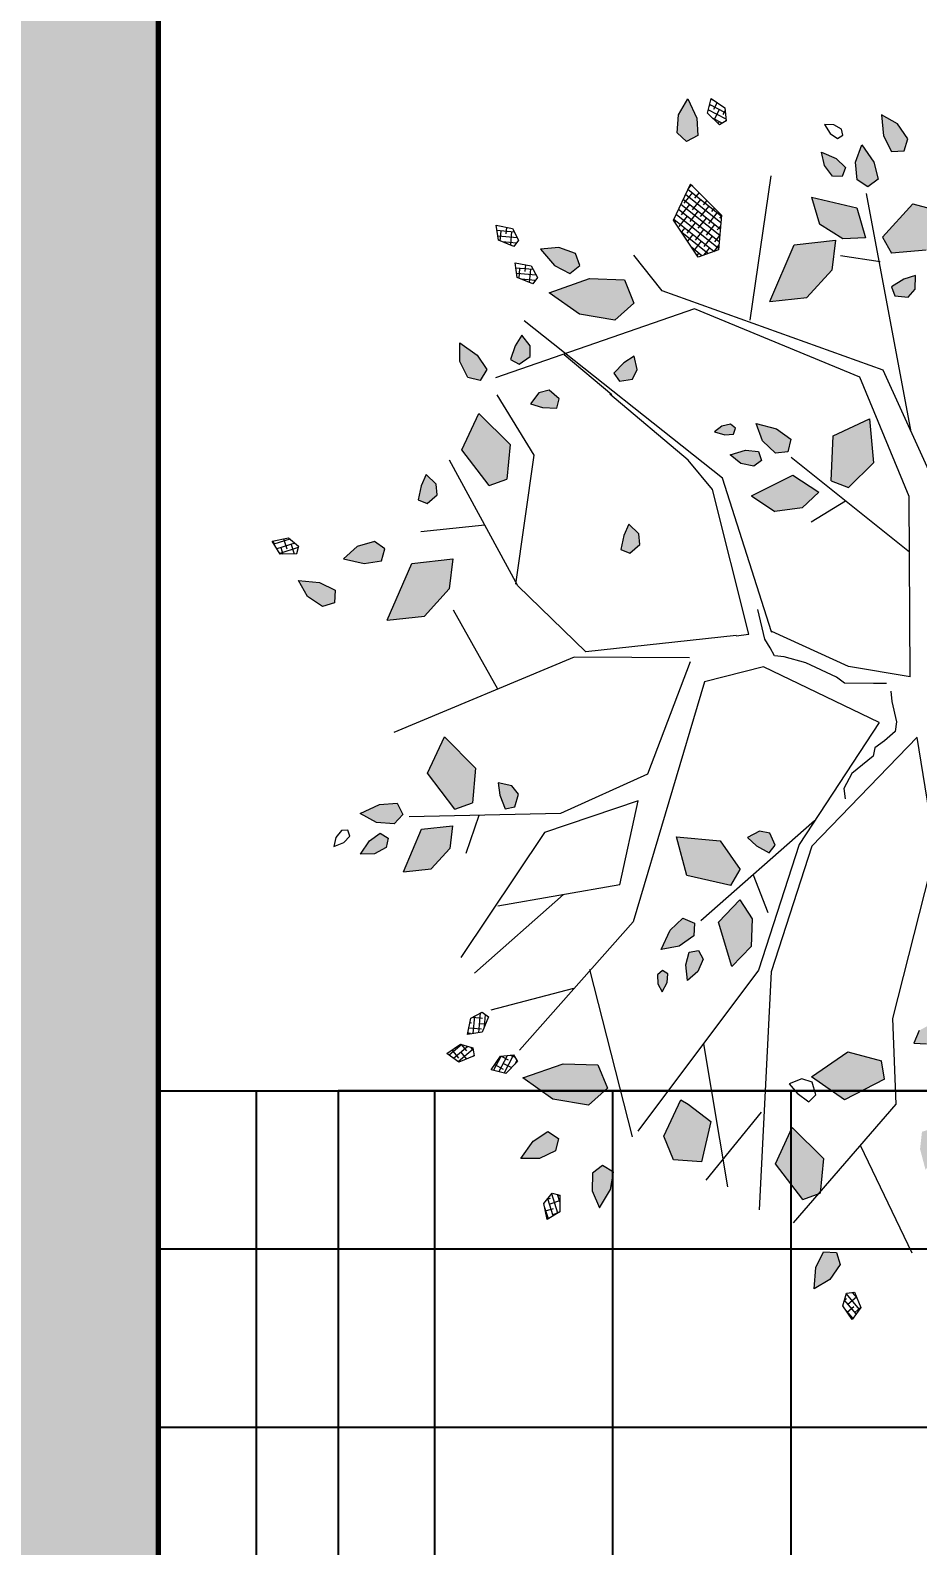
# Model space of a CAD drawing. Header units: millimetres. Extents: x 971.3 to 1010.6, y 593 to 619.8.
# Drawn here: x 972.229 to 972.537, y 618.008 to 618.536 of the extents above; entities that cross this region are included whole.
import ezdxf

# ---------------------------------------------------------------- set-up
doc = ezdxf.new("R2010")
doc.units = ezdxf.units.MM
doc.linetypes.add('ACAD_ISO10W100', pattern=[18.5, 12, -3, 0.5, -3])
doc.layers.add('2', color=42, linetype='Continuous')
doc.layers.add('3', color=135, linetype='Continuous')
for name, color, linetype, lineweight in [('csco', 7, 'Continuous', 70), ('JARDINERIA', 76, 'Continuous', 13), ('www.dwgfree.com', 7, 'Continuous', 70)]:
    doc.layers.add(name, color=color, linetype=linetype, lineweight=lineweight)
doc.styles.get("Standard").update_dxf_attribs({"font": 'stylu.ttf'})
doc.dimstyles.new('1-75', dxfattribs={"dimtxt": 0.09, "dimasz": 0.05, "dimexe": 0.1, "dimexo": 0.1, "dimgap": 0.05, "dimtad": 1, "dimzin": 4, "dimdsep": 46, "dimtxsty": 'Standard', "dimblk": 'DOT', "dimcen": 0.09, "dimclrd": 250, "dimclre": 250, "dimclrt": 7, "dimaunit": 1, "dimazin": 0, "dimtfac": 1, "dimtix": 1, "dimtmove": 1, "dimatfit": 3, "dimfxl": 0.5, "dimtolj": 1, "dimtzin": 0, "dimarcsym": 0})
pattern_1 = [(45, (-170.075399, -126.814874), (-0.0088388348, 0.0088388348), []), (135, (-170.075399, -126.814874), (-0.0265165043, 0.0088388348), [0.03125, -0.01875])]

# ---------------------------------------------------------------- blocks, each defined once
blk = doc.blocks.new('ALISOpl')
h = blk.add_hatch()
h.set_pattern_fill('ANSI38', color=256, scale=0.1, style=0)
h.set_pattern_definition(pattern_1)
h.paths.add_polyline_path([(-0.3263, 1.2736), (-0.3533, 1.3055), (-0.3927, 1.323), (-0.383, 1.2743), (-0.3611, 1.2399), (-0.3318, 1.2445)])
h.paths.add_polyline_path([(-0.3381, 1.0234), (-0.3532, 1.0979), (-0.3602, 1.1045), (-0.3966, 1.1132), (-0.4509, 1.0234), (-0.4026, 0.9435)])
h.paths.add_polyline_path([(0.1409, 0.952), (0.1295, 1.0163), (0.0459, 0.9476), (0.0585, 0.8762), (0.107, 0.897)])
h.paths.add_polyline_path([(0.5807, 1.0462), (0.5323, 1.0803), (0.4517, 1.0575), (0.3872, 1.0004), (0.484, 0.9776), (0.5644, 0.989)])
h.paths.add_polyline_path([(0.8225, 0.9776), (0.7801, 0.9877), (0.7258, 0.8977), (0.7741, 0.818), (0.8385, 0.8977)])
h.paths.add_polyline_path([(0.3766, 0.4929), (0.2832, 0.491), (0.3202, 0.3952), (0.3975, 0.3692), (0.4272, 0.4009)])
h.paths.add_polyline_path([(0.6097, 0.4514), (0.5015, 0.4525), (0.4653, 0.3897), (0.5158, 0.3744), (0.5771, 0.3948)])
h.paths.add_polyline_path([(0.5299, 0.5555), (0.5254, 0.5984), (0.488, 0.5657), (0.4692, 0.5295), (0.4878, 0.5064), (0.5158, 0.5162)])
h.paths.add_polyline_path([(1.1731, 0.3775), (1.0908, 0.3921), (1.0461, 0.3533), (1.0678, 0.2981), (1.1492, 0.2948), (1.2431, 0.3271)])
h.paths.add_polyline_path([(1.2415, 0.1219), (1.177, 0.1105), (1.1608, 0.0534), (1.2092, -0.0265), (1.2254, -0.0151), (1.2738, 0.0306)])
h.paths.add_polyline_path([(0.9029, -0.2319), (0.8546, -0.1975), (0.7741, -0.2205), (0.7095, -0.2775), (0.8062, -0.3002), (0.8869, -0.2888)])
h.paths.add_polyline_path([(1.1349, -0.3126), (1.0471, -0.3657), (1.0348, -0.4463), (1.0713, -0.4701), (1.153, -0.4043)])
h.paths.add_polyline_path([(1.4509, -0.2319), (1.4026, -0.1975), (1.3219, -0.2205), (1.2575, -0.2775), (1.3542, -0.3002), (1.4349, -0.2888)])
h.paths.add_polyline_path([(1.4041, 0.1074), (1.3629, 0.1147), (1.3405, 0.0953), (1.3514, 0.0677), (1.3921, 0.0661), (1.4391, 0.0822)])
h.paths.add_polyline_path([(1.4367, 0.3998), (1.364, 0.4583), (1.3308, 0.3612), (1.3732, 0.2916), (1.4164, 0.2968)])
h.paths.add_polyline_path([(1.3141, 0.3069), (1.2898, 0.3425), (1.2725, 0.2959), (1.2731, 0.2552), (1.3005, 0.2437), (1.3204, 0.2656)])
h.paths.add_polyline_path([(1.5065, 0.2885), (1.4383, 0.2637), (1.4672, 0.2196), (1.5273, 0.1958), (1.5886, 0.2181)])
h.paths.add_polyline_path([(1.6185, 0.385), (1.5689, 0.3839), (1.5312, 0.3683), (1.5306, 0.3386), (1.5583, 0.3281), (1.5944, 0.3492)])
h.paths.add_polyline_path([(1.6279, 0.3181), (1.5977, 0.3228), (1.5857, 0.3041), (1.5993, 0.2865), (1.6306, 0.2859), (1.6601, 0.2993)])
h.paths.add_polyline_path([(1.6946, 0.3595), (1.6758, 0.3687), (1.6624, 0.3624), (1.6638, 0.3476), (1.6831, 0.3413), (1.7079, 0.3425)])
h.paths.add_polyline_path([(1.2904, 0.4879), (1.2554, 0.5131), (1.2142, 0.5204), (1.1919, 0.501), (1.2027, 0.4734), (1.2434, 0.4717)])
h.paths.add_polyline_path([(0.8205, 0.6514), (0.7991, 0.671), (0.7868, 0.6414), (0.7938, 0.6176), (0.8229, 0.6076), (0.8392, 0.6234)])
h.paths.add_polyline_path([(0.6211, 0.6234), (0.6, 0.6277), (0.5797, 0.6227), (0.5735, 0.6093), (0.584, 0.5989), (0.603, 0.6064)])
h.paths.add_polyline_path([(0.5984, 0.5303), (0.6123, 0.5595), (0.5756, 0.5532), (0.5494, 0.5374), (0.5522, 0.5153), (0.5739, 0.5106)])
h.paths.add_polyline_path([(0.944, -0.453), (0.8796, -0.4644), (0.8636, -0.5213), (0.9119, -0.6012), (0.928, -0.5898), (0.9763, -0.5443)])
h.paths.add_polyline_path([(0.9765, -0.4137), (0.9871, -0.3867), (0.9552, -0.3857), (0.9354, -0.4008), (0.9365, -0.4316), (0.9571, -0.4411)])
h.paths.add_polyline_path([(1.0558, -0.1627), (1.0483, -0.1346), (1.022, -0.1528), (1.015, -0.1767), (1.0341, -0.2008), (1.0563, -0.1963)])
h.paths.add_polyline_path([(1.135, -0.5343), (1.0668, -0.5095), (1.0605, -0.5619), (1.0913, -0.6187), (1.1526, -0.641)])
h.paths.add_polyline_path([(1.244, -0.5014), (1.2052, -0.4891), (1.1856, -0.5114), (1.2001, -0.5373), (1.2413, -0.5443), (1.2828, -0.5325)])
h.paths.add_polyline_path([(1.3805, -0.4434), (1.3334, -0.4274), (1.2927, -0.4292), (1.282, -0.4569), (1.3044, -0.4762), (1.3456, -0.4687)])
h.paths.add_polyline_path([(1.2872, -0.2959), (1.2577, -0.2984), (1.2502, -0.3271), (1.2822, -0.3524), (1.3297, -0.3669), (1.3162, -0.326)])
h.paths.add_polyline_path([(1.2917, -0.7229), (1.2642, -0.7066), (1.2396, -0.7101), (1.2256, -0.7376), (1.2389, -0.7559), (1.2692, -0.7414)])
h.paths.add_polyline_path([(1.2469, -0.5897), (1.2269, -0.5667), (1.2056, -0.5733), (1.2048, -0.5955), (1.2284, -0.6161), (1.2595, -0.6248)])
h.paths.add_polyline_path([(1.0771, -0.8135), (1.086, -0.7858), (1.0541, -0.7869), (1.0353, -0.8032), (1.0383, -0.8339), (1.0594, -0.8421)])
h.paths.add_polyline_path([(0.7418, -0.8481), (0.6548, -0.8481), (0.7258, -0.9735), (0.8225, -0.9735), (0.8062, -0.905)])
h.paths.add_polyline_path([(0.9299, -1.0839), (0.9254, -1.0823), (0.9215, -1.071), (0.8652, -1.0622), (0.859, -1.0816), (0.8416, -1.0585), (0.8344, -1.0574), (0.7732, -1.1112), (0.7859, -1.1529), (0.8908, -1.155)])
h.paths.add_polyline_path([(0.8664, -0.9991), (0.841, -0.9839), (0.8181, -1.0027), (0.8291, -1.0419), (0.8416, -1.0585), (0.8652, -1.0622), (0.8722, -1.0405)])
h.paths.add_polyline_path([(0.7511, -1.0137), (0.7263, -1.0125), (0.7074, -1.0368), (0.717, -1.0573), (0.7495, -1.0488), (0.775, -1.0349)])
h.paths.add_polyline_path([(0.9749, -1.0545), (0.9388, -1.0358), (0.9157, -1.0543), (0.9215, -1.071), (0.9358, -1.0732), (0.9299, -1.0839), (0.9648, -1.0964), (1.0077, -1.0919)])
h.paths.add_polyline_path([(0.7934, -1.243), (0.7571, -1.1802), (0.7186, -1.2163), (0.7057, -1.2796), (0.7383, -1.3361)])
h.paths.add_polyline_path([(0.8981, -1.2879), (0.8762, -1.2536), (0.8469, -1.2581), (0.8414, -1.2872), (0.8684, -1.3191), (0.9078, -1.3366)])
h.paths.add_polyline_path([(0.843, -1.3269), (0.8224, -1.3183), (0.8075, -1.3348), (0.8123, -1.3658), (0.8306, -1.3924), (0.8435, -1.3575)])
h.paths.add_polyline_path([(0.4033, -1.1561), (0.3611, -1.146), (0.3066, -1.236), (0.3549, -1.3158), (0.4194, -1.236)])
h.paths.add_polyline_path([(0.2963, -1.1735), (0.2737, -1.1632), (0.2471, -1.1787), (0.2484, -1.2013), (0.2817, -1.2055), (0.3057, -1.2027), (0.3078, -1.1965)])
h.paths.add_polyline_path([(0.1278, -1.0574), (0.0463, -1.0593), (0.0292, -1.0993), (0.1082, -1.1684), (0.1953, -1.1347)])
h.paths.add_polyline_path([(0.0921, -0.9704), (0.0738, -0.9535), (0.0437, -0.9599), (0.0379, -0.9818), (0.0682, -0.9962), (0.0967, -1.002)])
h.paths.add_polyline_path([(-0.0104, -1.1018), (-0.0631, -1.1047), (-0.1137, -1.1449), (-0.125, -1.2091), (-0.023, -1.1732)])
h.paths.add_polyline_path([(-0.0966, -1.035), (-0.161, -0.9781), (-0.2482, -0.9781), (-0.1773, -1.1036), (-0.0806, -1.1036)])
h.paths.add_polyline_path([(0.0337, -1.2345), (0.0083, -1.2192), (-0.0146, -1.2379), (-0.0144, -1.2797), (0.0045, -1.3185), (0.0284, -1.2749)])
h.paths.add_polyline_path([(0.1011, -1.2935), (0.0715, -1.2953), (0.0573, -1.3335), (0.0582, -1.3831), (0.093, -1.3576), (0.1126, -1.3207)])
h.paths.add_polyline_path([(-0.0389, -1.2694), (-0.0491, -1.2496), (-0.0711, -1.2526), (-0.0874, -1.2794), (-0.0905, -1.3116), (-0.0581, -1.2931)])
h.paths.add_polyline_path([(0.329, -1.3841), (0.2997, -1.3886), (0.2942, -1.4177), (0.3212, -1.4496), (0.3606, -1.4671), (0.3509, -1.4184)])
h.paths.add_polyline_path([(0.9017, -1.3958), (0.8932, -1.3837), (0.8789, -1.3877), (0.8759, -1.4078), (0.8815, -1.432), (0.8959, -1.4159)])
h.paths.add_polyline_path([(-0.3732, -1.3808), (-0.4009, -1.3701), (-0.4202, -1.3925), (-0.4127, -1.4337), (-0.3874, -1.4686), (-0.3714, -1.4215)])
h.paths.add_polyline_path([(-0.5637, -1.0077), (-0.612, -0.9735), (-0.6927, -0.9963), (-0.7571, -1.0534), (-0.6604, -1.0762), (-0.5797, -1.0648)])
h.paths.add_polyline_path([(-0.6796, -1.109), (-0.7046, -1.0931), (-0.7384, -1.1157), (-0.767, -1.1564), (-0.7238, -1.1562), (-0.6862, -1.1379)])
h.paths.add_polyline_path([(-0.5725, -0.8531), (-0.586, -0.8322), (-0.6168, -0.8308), (-0.6279, -0.8506), (-0.6021, -0.8721), (-0.576, -0.8849)])
h.paths.add_polyline_path([(-0.7606, -0.8048), (-0.7683, -0.7835), (-0.8014, -0.7889), (-0.8282, -0.8003), (-0.8064, -0.8237), (-0.7818, -0.8272)])
h.paths.add_polyline_path([(-0.9022, -0.6313), (-0.9446, -0.6212), (-0.9989, -0.7112), (-0.9506, -0.7909), (-0.8861, -0.7112)])
h.paths.add_polyline_path([(-1.1277, -0.3346), (-1.2149, -0.3346), (-1.144, -0.4601), (-1.0473, -0.4601), (-1.0633, -0.3915)])
h.paths.add_polyline_path([(-0.1824, -0.5231), (-0.2247, -0.4915), (-0.2892, -0.4897), (-0.3392, -0.5316), (-0.238, -0.5697)])
h.paths.add_polyline_path([(-0.048, -0.5779), (-0.1117, -0.527), (-0.1505, -0.5467), (-0.1344, -0.6504), (-0.046, -0.6805)])
h.paths.add_polyline_path([(-0.234, -0.6531), (-0.2435, -0.625), (-0.2731, -0.6246), (-0.2998, -0.6568), (-0.3103, -0.6986), (-0.264, -0.6807)])
h.paths.add_polyline_path([(-0.3071, -0.6114), (-0.3259, -0.5996), (-0.3555, -0.6097), (-0.3786, -0.6323), (-0.3419, -0.639), (-0.312, -0.6331)])
h.paths.add_polyline_path([(-0.3655, -0.679), (-0.3859, -0.6796), (-0.4088, -0.6893), (-0.3904, -0.7007), (-0.3696, -0.7029), (-0.3592, -0.6924)])
h.paths.add_polyline_path([(-0.6102, -0.4471), (-0.6354, -0.4293), (-0.6554, -0.44), (-0.6454, -0.472), (-0.6303, -0.4969), (-0.6102, -0.472)])
h.paths.add_polyline_path([(-1.2135, -0.4734), (-1.2542, -0.4717), (-1.3012, -0.4879), (-1.2662, -0.5131), (-1.225, -0.5204), (-1.2027, -0.501)])
h.paths.add_polyline_path([(-1.0677, -0.6128), (-1.0929, -0.595), (-1.1129, -0.6056), (-1.1029, -0.6377), (-1.0878, -0.6626), (-1.0677, -0.6377)])
h.paths.add_polyline_path([(-1.3326, -0.3878), (-1.3617, -0.3823), (-1.3936, -0.4094), (-1.4111, -0.4487), (-1.3624, -0.4391), (-1.3281, -0.4172)])
h.paths.add_polyline_path([(-0.921, -0.8907), (-0.9396, -0.8675), (-0.9675, -0.8773), (-0.9816, -0.9166), (-0.9771, -0.9595), (-0.9398, -0.9268)])
h.paths.add_polyline_path([(-1.0473, 0.0306), (-1.0633, 0.1105), (-1.1057, 0.1204), (-1.16, 0.0306), (-1.1117, -0.0493)])
h.paths.add_polyline_path([(-1.1271, 0.2104), (-1.1754, 0.2532), (-1.2406, 0.2532), (-1.1875, 0.159), (-1.115, 0.159)])
h.paths.add_polyline_path([(-1.2273, 0.1202), (-1.2498, 0.1395), (-1.2909, 0.132), (-1.3258, 0.1067), (-1.2788, 0.0907), (-1.2381, 0.0925)])
h.paths.add_polyline_path([(-1.2741, 0.1926), (-1.3033, 0.204), (-1.3355, 0.2014), (-1.3117, 0.1728), (-1.285, 0.158), (-1.2673, 0.1715)])
h.paths.add_polyline_path([(-0.4587, 0.332), (-0.4848, 0.3668), (-0.5842, 0.333), (-0.5985, 0.2407), (-0.4978, 0.2605)])
h.paths.add_polyline_path([(-0.4528, 0.5134), (-0.5028, 0.5553), (-0.5227, 0.449), (-0.4672, 0.4024), (-0.4434, 0.4495)])
h.paths.add_polyline_path([(-0.5829, 0.4741), (-0.6193, 0.4948), (-0.6623, 0.4978), (-0.6365, 0.4553), (-0.6042, 0.4306), (-0.5782, 0.4449)])
h.paths.add_polyline_path([(-0.5674, 0.5304), (-0.5825, 0.5578), (-0.6088, 0.5766), (-0.609, 0.5394), (-0.598, 0.5109), (-0.5758, 0.5098)])
h.paths.add_polyline_path([(-0.3714, 0.2846), (-0.3874, 0.3006), (-0.4151, 0.2815), (-0.4343, 0.2597), (-0.4046, 0.2479), (-0.3809, 0.2553)])
h.paths.add_polyline_path([(-0.6567, 0.5756), (-0.6702, 0.5964), (-0.6782, 0.5764), (-0.6768, 0.5555), (-0.6646, 0.547), (-0.6526, 0.5556)])
h.paths.add_polyline_path([(-0.6221, 1.0003), (-0.6865, 0.9889), (-0.7025, 0.9317), (-0.6542, 0.8518), (-0.6381, 0.8632), (-0.5898, 0.909)])
h.paths.add_polyline_path([(-0.8215, 0.8064), (-0.8699, 0.8408), (-0.9506, 0.818), (-1.015, 0.7609), (-0.9183, 0.7381), (-0.8378, 0.7495)])
h.paths.add_polyline_path([(-0.9575, 0.9382), (-0.9969, 0.9523), (-1.0398, 0.9478), (-1.0071, 0.9104), (-0.9709, 0.8916), (-0.9478, 0.9102)])
h.paths.add_polyline_path([(-0.84, 1.0419), (-0.8698, 1.0816), (-0.883, 1.0405), (-0.8772, 0.9991), (-0.8519, 0.9839), (-0.8289, 1.0027)])
h.paths.add_polyline_path([(-0.2748, 0.8927), (-0.3451, 0.8312), (-0.2552, 0.7817), (-0.1793, 0.8114), (-0.1769, 0.8548)])
h.paths.add_polyline_path([(-0.9659, 0.1304), (-0.9885, 0.1323), (-0.9974, 0.0999), (-0.9982, 0.0708), (-0.9678, 0.0809), (-0.9544, 0.1018)])
h.paths.add_polyline_path([(-0.0373, 0.7799), (-0.0707, 0.783), (-0.0994, 0.7787), (-0.0843, 0.7506), (-0.0613, 0.741), (-0.0352, 0.7573)])
h.paths.add_polyline_path([(-0.0732, 1.0448), (-0.1043, 1.0747), (-0.1118, 1.0256), (-0.103, 0.9859), (-0.0739, 0.9801), (-0.0587, 1.0055)])
h.paths.add_polyline_path([(-0.0046, 1.0694), (-0.0127, 1.1008), (-0.0367, 1.0723), (-0.0467, 1.0434), (-0.0303, 1.0283), (-0.0107, 1.0387)])
h.paths.add_polyline_path([(-0.0682, 1.3335), (-0.069, 1.3831), (-0.1038, 1.3576), (-0.1235, 1.3207), (-0.1119, 1.2935), (-0.0823, 1.2953)])
h.paths.add_polyline_path([(0.1757, 1.3231), (0.1449, 1.3366), (0.1162, 1.3415), (0.1219, 1.31), (0.1407, 1.2937), (0.1706, 1.3011)])
h.paths.add_polyline_path([(0.3806, 1.2895), (0.3553, 1.3244), (0.3393, 1.2774), (0.3411, 1.2367), (0.3688, 1.226), (0.3881, 1.2484)])
h.paths.add_polyline_path([(0.7561, 1.1564), (0.713, 1.1562), (0.6754, 1.1379), (0.6687, 1.109), (0.6937, 1.0931), (0.7276, 1.1157)])
h.paths.add_polyline_path([(1.0083, 0.9088), (1.0038, 0.9517), (0.9664, 0.9189), (0.9476, 0.8828), (0.9662, 0.8597), (0.9942, 0.8694)])
h.paths.add_polyline_path([(-0.8176, -0.91), (-0.8449, -0.8956), (-0.8634, -0.9086), (-0.8494, -0.9391), (-0.8313, -0.9619), (-0.8145, -0.9347)])
h = blk.add_hatch()
h.set_pattern_fill('ANSI38', color=256, scale=0.1, angle=-168.8398, style=0)
h.set_pattern_definition([(236.160174, (30.222125, 209.637067), (0.0103824699, -0.00696091365), []), (326.160174, (30.222125, 209.637067), (0.02772585344, -0.0035393574), [0.03125, -0.01875])])
h.paths.add_polyline_path([(-0.3182, 1.3415), (-0.2996, 1.3408), (-0.2884, 1.3779), (-0.312, 1.4038), (-0.3299, 1.3698)])
h = blk.add_hatch()
h.set_pattern_fill('ANSI38', color=256, scale=0.1, angle=-146.3398, style=0)
h.set_pattern_definition([(258.660174, (-52.471749, 205.16314), (0.0122559778, -0.0024578464), []), (348.660174, (-52.471749, 205.16314), (0.02696980196, 0.0073402849), [0.03125, -0.01875])])
h.paths.add_polyline_path([(-0.9761, 1.0359), (-0.9586, 1.0424), (-0.9625, 1.0809), (-0.9942, 1.0958), (-0.9977, 1.0575)])
h = blk.add_hatch()
h.set_pattern_fill('ANSI38', color=256, scale=0.1, angle=-101.3398, style=0)
h.set_pattern_definition([(303.660174, (-181.783855, 108.631734), (0.0104042449, 0.0069283251), []), (33.660174, (-181.783855, 108.631734), (0.0138801646, 0.0242608951), [0.03125, -0.01875])])
h.paths.add_polyline_path([(-1.0311, 0.7049), (-1.0234, 0.7218), (-1.0534, 0.7464), (-1.0863, 0.7345), (-1.0617, 0.7049)])
h = blk.add_hatch()
h.set_pattern_fill('ANSI38', color=256, scale=0.1, angle=-78.8398, style=0)
h.set_pattern_definition([(326.160174, (-209.418828, 31.219188), (0.00696091365, 0.0103824699), []), (56.160174, (-209.418828, 31.219188), (0.0035393574, 0.02772585344), [0.03125, -0.01875])])
h.paths.add_polyline_path([(-1.1233, 0.6789), (-1.1226, 0.6975), (-1.1597, 0.7086), (-1.1856, 0.685), (-1.1515, 0.6672)])
h = blk.add_hatch()
h.set_pattern_fill('ANSI38', color=256, scale=0.1, angle=-123.8398, style=0)
h.set_pattern_definition([(281.160174, (-126.784802, 169.480478), (0.0122636241, 0.0024194056), []), (11.160174, (-126.784802, 169.480478), (0.0221078426, 0.0171024354), [0.03125, -0.01875])])
h.paths.add_polyline_path([(-1.0929, 0.598), (-1.0792, 0.6107), (-1.0976, 0.6448), (-1.1326, 0.6465), (-1.1211, 0.6097)])
h = blk.add_hatch()
h.set_pattern_fill('ANSI38', color=256, scale=0.1, angle=-56.3398, style=0)
h.set_pattern_definition([(348.660174, (-205.529126, -52.024015), (0.0024578464, 0.0122559778), []), (78.660174, (-205.529126, -52.024015), (-0.0073402849, 0.02696980196), [0.03125, -0.01875])])
h.paths.add_polyline_path([(-1.4019, -0.5283), (-1.4084, -0.5109), (-1.4469, -0.5148), (-1.4618, -0.5465), (-1.4235, -0.55)])
h = blk.add_hatch()
h.set_pattern_fill('ANSI38', color=256, scale=0.1, angle=-33.8398, style=0)
h.set_pattern_definition([(11.160174, (-169.663102, -126.783755), (-0.0024194056, 0.0122636241), []), (101.160174, (-169.663102, -126.783755), (-0.0171024354, 0.0221078426), [0.03125, -0.01875])])
h.paths.add_polyline_path([(-0.7806, -1.0918), (-0.7933, -1.0782), (-0.8275, -1.0965), (-0.8291, -1.1315), (-0.7923, -1.1201)])
h = blk.add_hatch()
h.set_pattern_fill('ANSI38', color=256, scale=0.1, style=0)
h.set_pattern_definition(pattern_1)
h.paths.add_polyline_path([(-0.3542, -1.1104), (-0.4026, -1.099), (-0.4509, -1.1903), (-0.4026, -1.2702), (-0.3381, -1.1903)])
h = blk.add_hatch()
h.set_pattern_fill('ANSI38', color=256, scale=0.1, angle=-33.8398, style=0)
h.set_pattern_definition([(11.160174, (-169.697474, -126.875331), (-0.0024194056, 0.0122636241), []), (101.160174, (-169.697474, -126.875331), (-0.0171024354, 0.0221078426), [0.03125, -0.01875])])
h.paths.add_polyline_path([(-0.815, -1.1834), (-0.8277, -1.1698), (-0.8618, -1.1881), (-0.8634, -1.2231), (-0.8267, -1.2117)])
h = blk.add_hatch()
h.set_pattern_fill('ANSI38', color=256, scale=0.1, angle=-11.3398, style=0)
h.set_pattern_definition([(33.660174, (-108.230596, -182.160815), (-0.0069283251, 0.0104042449), []), (123.660174, (-108.230596, -182.160815), (-0.0242608951, 0.0138801646), [0.03125, -0.01875])])
h.paths.add_polyline_path([(-0.3038, -1.4081), (-0.3207, -1.4004), (-0.3452, -1.4304), (-0.3333, -1.4633), (-0.3037, -1.4387)])
for points in [[(-0.312, 1.4038), (-0.3299, 1.3698)], [(-0.2884, 1.3779), (-0.312, 1.4038)], [(-0.3299, 1.3698), (-0.3182, 1.3415)], [(-0.2996, 1.3408), (-0.2884, 1.3779)], [(-0.3927, 1.323), (-0.383, 1.2743)], [(-0.3533, 1.3055), (-0.3927, 1.323)], [(-0.3182, 1.3415), (-0.2996, 1.3408)], [(-0.383, 1.2743), (-0.3611, 1.2399)], [(-0.3263, 1.2736), (-0.3533, 1.3055)], [(-0.3318, 1.2445), (-0.3263, 1.2736)], [(-0.3611, 1.2399), (-0.3318, 1.2445)], [(-0.2496, 1.0015), (-0.157, 1.2642)], [(-0.157, 0.9151), (-0.4246, 1.1645)], [(-0.4128, 0.5773), (-0.5, 1.1264)], [(-0.3966, 1.1132), (-0.4509, 1.0234)], [(-0.3966, 1.1132), (-0.3542, 1.1031)], [(-0.3381, 1.0234), (-0.3542, 1.1031)], [(-0.9942, 1.0958), (-0.9977, 1.0575)], [(-0.9625, 1.0809), (-0.9942, 1.0958)], [(-0.9586, 1.0424), (-0.9625, 1.0809)], [(-0.883, 1.0405), (-0.8698, 1.0816)], [(-0.8698, 1.0816), (-0.84, 1.0419)], [(-0.5878, 0.7269), (-0.568, 1.0646)], [(-0.9977, 1.0575), (-0.9761, 1.0359)], [(-0.9761, 1.0359), (-0.9586, 1.0424)], [(-0.8772, 0.9991), (-0.883, 1.0405)], [(-0.84, 1.0419), (-0.8289, 1.0027)], [(-0.4711, 0.9), (-0.6163, 1.0441)], [(-0.8519, 0.9839), (-0.8772, 0.9991)], [(-0.8289, 1.0027), (-0.8519, 0.9839)], [(-0.6221, 1.0003), (-0.6865, 0.9889)], [(-0.5898, 0.909), (-0.6221, 1.0003)], [(-0.4509, 1.0234), (-0.4026, 0.9435)], [(-0.4026, 0.9435), (-0.3381, 1.0234)], [(-0.6865, 0.9889), (-0.7025, 0.9317)], [(-0.9969, 0.9523), (-1.0398, 0.9478)], [(-1.0398, 0.9478), (-1.0071, 0.9104)], [(-0.9575, 0.9382), (-0.9969, 0.9523)], [(-0.9478, 0.9102), (-0.9575, 0.9382)], [(-0.8331, 0.5262), (-0.7767, 0.9252)], [(-0.7025, 0.9317), (-0.6542, 0.8518)], [(-1.0071, 0.9104), (-0.9709, 0.8916)], [(-0.9709, 0.8916), (-0.9478, 0.9102)], [(-0.442, 0.5704), (-0.7618, 0.9136)], [(-0.6381, 0.8632), (-0.5898, 0.909)], [(-0.3826, 0.8654), (-0.3576, 0.8878)], [(-0.3576, 0.8878), (-0.3396, 0.874)], [(-0.2748, 0.8927), (-0.3451, 0.8312)], [(-0.1769, 0.8548), (-0.2748, 0.8927)], [(-0.1428, 0.7157), (-0.157, 0.9151)], [(-0.6542, 0.8518), (-0.6381, 0.8632)], [(-0.3989, 0.8413), (-0.3826, 0.8654)], [(-0.3396, 0.874), (-0.3453, 0.8437)], [(-0.1769, 0.8548), (-0.1793, 0.8114)], [(-0.9506, 0.818), (-1.015, 0.7609)], [(-0.8699, 0.8408), (-0.9506, 0.818)], [(-0.8215, 0.8064), (-0.8699, 0.8408)], [(-0.368, 0.8334), (-0.3989, 0.8413)], [(-0.3453, 0.8437), (-0.368, 0.8334)], [(-0.3451, 0.8312), (-0.2552, 0.7817)], [(-0.8378, 0.7495), (-0.8215, 0.8064)], [(-0.2552, 0.7817), (-0.1793, 0.8114)], [(-0.0994, 0.7787), (-0.0707, 0.783)], [(-0.0843, 0.7506), (-0.0994, 0.7787)], [(-1.0534, 0.7464), (-1.0863, 0.7345)], [(-1.0234, 0.7218), (-1.0534, 0.7464)], [(-1.015, 0.7609), (-0.9183, 0.7381)], [(-0.9183, 0.7381), (-0.8378, 0.7495)], [(-1.1597, 0.7086), (-1.1856, 0.685)], [(-1.1226, 0.6975), (-1.1597, 0.7086)], [(-1.0863, 0.7345), (-1.0617, 0.7049)], [(-1.0311, 0.7049), (-1.0234, 0.7218)], [(-0.0021, 0.3368), (-0.1428, 0.7157)], [(-1.1856, 0.685), (-1.1515, 0.6672)], [(-1.1515, 0.6672), (-1.1233, 0.6789)], [(-1.1233, 0.6789), (-1.1226, 0.6975)], [(-1.0617, 0.7049), (-1.0311, 0.7049)], [(-0.7203, 0.4265), (-1.0161, 0.6957)], [(-1.0976, 0.6448), (-1.1326, 0.6465)], [(-1.1326, 0.6465), (-1.1211, 0.6097)], [(-1.0792, 0.6107), (-1.0976, 0.6448)], [(-1.1211, 0.6097), (-1.0929, 0.598)], [(-1.0929, 0.598), (-1.0792, 0.6107)], [(-0.8753, 0.5661), (-1.0725, 0.596)], [(-0.6782, 0.5764), (-0.6702, 0.5964)], [(-0.6768, 0.5555), (-0.6782, 0.5764)], [(-0.6702, 0.5964), (-0.6567, 0.5756)], [(-0.6567, 0.5756), (-0.6526, 0.5556)], [(-0.6088, 0.5766), (-0.609, 0.5394)], [(-0.5825, 0.5578), (-0.6088, 0.5766)], [(-0.3159, 0.289), (-0.442, 0.5704)], [(-0.2868, 0.2959), (-0.4128, 0.5773)], [(-0.6646, 0.547), (-0.6768, 0.5555)], [(-0.6526, 0.5556), (-0.6646, 0.547)], [(-0.609, 0.5394), (-0.598, 0.5109)], [(-0.5674, 0.5304), (-0.5825, 0.5578)], [(-0.5758, 0.5098), (-0.5674, 0.5304)], [(-0.5028, 0.5553), (-0.5227, 0.449)], [(-0.5028, 0.5553), (-0.4528, 0.5134)], [(-0.8746, 0.3462), (-1.1007, 0.5064)], [(-0.6193, 0.4948), (-0.6623, 0.4978)], [(-0.6623, 0.4978), (-0.6365, 0.4553)], [(-0.598, 0.5109), (-0.5758, 0.5098)], [(-0.4434, 0.4495), (-0.4528, 0.5134)], [(-0.9035, 0.1972), (-1.1289, 0.4664)], [(-0.5829, 0.4741), (-0.6193, 0.4948)], [(-0.5782, 0.4449), (-0.5829, 0.4741)], [(-0.495, -0.112), (-0.7203, 0.4265)], [(-0.6365, 0.4553), (-0.6042, 0.4306)], [(-0.6042, 0.4306), (-0.5782, 0.4449)], [(-0.274, 0.2379), (-0.5629, 0.4414)], [(-0.5227, 0.449), (-0.4672, 0.4024)], [(-0.4672, 0.4024), (-0.4434, 0.4495)], [(-0.4302, 0.348), (-0.4053, 0.4387)], [(-0.742, 0.3372), (-1.0303, 0.3566)], [(-0.4848, 0.3668), (-0.5842, 0.333)], [(-0.4848, 0.3668), (-0.4587, 0.332)], [(-0.742, 0.3372), (-0.6781, 0.1473)], [(-0.5842, 0.333), (-0.5985, 0.2407)], [(-0.4978, 0.2605), (-0.4587, 0.332)], [(-0.0164, 0.0704), (-0.0021, 0.3368)], [(-0.4151, 0.2815), (-0.3874, 0.3006)], [(-0.3874, 0.3006), (-0.3714, 0.2846)], [(-0.3714, 0.2846), (-0.3809, 0.2553)], [(-0.0997, 0.0256), (-0.3159, 0.289)], [(-0.0153, 0.0695), (-0.2868, 0.2959)], [(-1.2406, 0.2532), (-1.1754, 0.2532)], [(-1.2406, 0.2532), (-1.1875, 0.159)], [(-1.1271, 0.2104), (-1.1754, 0.2532)], [(-0.5985, 0.2407), (-0.4978, 0.2605)], [(-0.4343, 0.2597), (-0.4151, 0.2815)], [(-0.4046, 0.2479), (-0.4343, 0.2597)], [(-0.3809, 0.2553), (-0.4046, 0.2479)], [(-1.0518, 0.1412), (-1.0909, 0.2266)], [(-1.3953, 0.1771), (-1.3715, 0.1699)], [(-1.3885, 0.1567), (-1.3953, 0.1771)], [(-1.3033, 0.204), (-1.3355, 0.2014)], [(-1.3355, 0.2014), (-1.3117, 0.1728)], [(-1.2741, 0.1926), (-1.3033, 0.204)], [(-1.2673, 0.1715), (-1.2741, 0.1926)], [(-1.115, 0.159), (-1.1271, 0.2104)], [(-0.6781, 0.1473), (-0.9035, 0.1972)], [(-0.0649, -0.0441), (-0.0649, -0.0197), (-0.0595, 0.0291), (-0.0649, 0.0508), (-0.0921, 0.0698), (-0.1165, 0.0833), (-0.1219, 0.1023), (-0.1762, 0.1375), (-0.1979, 0.1701), (-0.1979, 0.1945)], [(-1.374, 0.1416), (-1.3885, 0.1567)], [(-1.3593, 0.1429), (-1.374, 0.1416)], [(-1.3715, 0.1699), (-1.3556, 0.1573)], [(-1.3556, 0.1573), (-1.3593, 0.1429)], [(-1.3117, 0.1728), (-1.285, 0.158)], [(-1.285, 0.158), (-1.2673, 0.1715)], [(-0.8613, 0.1572), (-1.2134, 0.1273)], [(-1.1875, 0.159), (-1.115, 0.159)], [(-0.6499, 0.0874), (-0.8613, 0.1572)], [(-1.2909, 0.132), (-1.3258, 0.1067)], [(-1.3258, 0.1067), (-1.2788, 0.0907)], [(-1.2498, 0.1395), (-1.2909, 0.132)], [(-1.2273, 0.1202), (-1.2498, 0.1395)], [(-1.2381, 0.0925), (-1.2273, 0.1202)], [(-1.1057, 0.1204), (-1.16, 0.0306)], [(-1.1057, 0.1204), (-1.0633, 0.1105)], [(-1.0473, 0.0306), (-1.0633, 0.1105)], [(-0.9974, 0.0999), (-0.9885, 0.1323)], [(-0.9885, 0.1323), (-0.9659, 0.1304)], [(-0.9659, 0.1304), (-0.9544, 0.1018)], [(-1.2788, 0.0907), (-1.2381, 0.0925)], [(-0.9982, 0.0708), (-0.9974, 0.0999)], [(-0.9678, 0.0809), (-0.9982, 0.0708)], [(-0.9544, 0.1018), (-0.9678, 0.0809)], [(-0.5232, -0.1619), (-0.6499, 0.0874)], [(-1.16, 0.0306), (-1.1117, -0.0493)], [(-1.1117, -0.0493), (-1.0473, 0.0306)], [(-0.0997, 0.0256), (-0.3542, -0.1318)], [(-0.0731, -0.063), (-0.1029, -0.0657), (-0.1707, -0.0739), (-0.187, -0.0901), (-0.2548, -0.1308), (-0.3037, -0.1498), (-0.3254, -0.1552), (-0.3335, -0.1742), (-0.3444, -0.1958), (-0.3525, -0.2663)], [(-0.7907, -0.2017), (-1.2275, -0.0721)], [(-0.0161, -0.0721), (-0.157, -0.112)], [(-0.0161, -0.0721), (0.0261, -0.4909)], [(-0.3542, -0.1318), (-0.495, -0.112)], [(-0.157, -0.112), (-0.326, -0.2117)], [(-0.9759, -0.1468), (-1.0585, -0.3413)], [(-0.5232, -0.1718), (-0.7907, -0.2017)], [(-0.7625, -0.2117), (-0.9035, -0.3813)], [(-0.4096, -0.2117), (-0.7625, -0.2117)], [(-0.3796, -0.2112), (-0.4283, -0.5562)], [(-0.4096, -0.2112), (-0.3796, -0.2112)], [(-0.3271, -0.2112), (-0.4022, -0.5801)], [(-0.3271, -0.2117), (-0.326, -0.2117)], [(-1.2149, -0.3346), (-1.144, -0.4601)], [(-1.2149, -0.3346), (-1.1277, -0.3346)], [(-1.0633, -0.3915), (-1.1277, -0.3346)], [(-1.3617, -0.3823), (-1.3936, -0.4094)], [(-1.3326, -0.3878), (-1.3617, -0.3823)], [(-1.3281, -0.4172), (-1.3326, -0.3878)], [(-0.9035, -0.3813), (-1.0303, -0.6903)], [(-0.9074, -0.3859), (-0.8331, -0.6804)], [(0.0131, -0.3614), (-0.2375, -0.6106)], [(-1.3936, -0.4094), (-1.4111, -0.4487)], [(-1.3624, -0.4391), (-1.3281, -0.4172)], [(-1.0473, -0.4601), (-1.0633, -0.3915)], [(-1.4111, -0.4487), (-1.3624, -0.4391)], [(-0.6554, -0.44), (-0.6354, -0.4293)], [(-0.6454, -0.472), (-0.6554, -0.44)], [(-0.6354, -0.4293), (-0.6102, -0.4471)], [(-0.6102, -0.4471), (-0.6102, -0.472)], [(-0.1225, -0.4961), (-0.2074, -0.4559)], [(-1.3012, -0.4879), (-1.2542, -0.4717)], [(-1.2662, -0.5131), (-1.3012, -0.4879)], [(-1.2542, -0.4717), (-1.2135, -0.4734)], [(-1.2135, -0.4734), (-1.2027, -0.501)], [(-1.144, -0.4601), (-1.0473, -0.4601)], [(-0.6303, -0.4969), (-0.6454, -0.472)], [(-0.6102, -0.472), (-0.6303, -0.4969)], [(-0.3392, -0.5316), (-0.2892, -0.4897)], [(-0.2247, -0.4915), (-0.2892, -0.4897)], [(-0.1824, -0.5231), (-0.2247, -0.4915)], [(0.0261, -0.4909), (-0.0584, -0.7801)], [(0.0965, -0.4909), (-0.0021, -0.79)], [(-1.4469, -0.5148), (-1.4618, -0.5465)], [(-1.4084, -0.5109), (-1.4469, -0.5148)], [(-1.4235, -0.55), (-1.4019, -0.5283)], [(-1.4019, -0.5283), (-1.4084, -0.5109)], [(-1.225, -0.5204), (-1.2662, -0.5131)], [(-1.2027, -0.501), (-1.225, -0.5204)], [(-0.238, -0.5697), (-0.1824, -0.5231)], [(-0.1505, -0.5467), (-0.1117, -0.527)], [(-0.048, -0.5779), (-0.1117, -0.527)], [(-1.4618, -0.5465), (-1.4235, -0.55)], [(-0.9647, -0.5308), (-1.1147, -0.5308)], [(-0.4283, -0.5562), (-0.4771, -0.6307)], [(-0.3392, -0.5316), (-0.238, -0.5697)], [(-0.1505, -0.5467), (-0.1344, -0.6504)], [(-1.1129, -0.6056), (-1.0929, -0.595)], [(-1.0929, -0.595), (-1.0677, -0.6128)], [(-0.4022, -0.5801), (-0.8221, -0.9944)], [(-0.3259, -0.5996), (-0.3555, -0.6097)], [(-0.3071, -0.6114), (-0.3259, -0.5996)], [(-0.046, -0.6805), (-0.048, -0.5779)], [(-1.1029, -0.6377), (-1.1129, -0.6056)], [(-1.0677, -0.6128), (-1.0677, -0.6377)], [(-0.9446, -0.6212), (-0.9989, -0.7112)], [(-0.9446, -0.6212), (-0.9022, -0.6313)], [(-0.8861, -0.7112), (-0.9022, -0.6313)], [(-0.4771, -0.6307), (-0.6421, -0.8032)], [(-0.3555, -0.6097), (-0.3786, -0.6323)], [(-0.3786, -0.6323), (-0.3419, -0.639)], [(-0.3419, -0.639), (-0.312, -0.6331)], [(-0.312, -0.6331), (-0.3071, -0.6114)], [(-0.2731, -0.6246), (-0.2998, -0.6568)], [(-0.2435, -0.625), (-0.2731, -0.6246)], [(-0.234, -0.6531), (-0.2435, -0.625)], [(-1.0878, -0.6626), (-1.1029, -0.6377)], [(-1.0677, -0.6377), (-1.0878, -0.6626)], [(-0.2998, -0.6568), (-0.3103, -0.6986)], [(-0.264, -0.6807), (-0.234, -0.6531)], [(-0.1344, -0.6504), (-0.046, -0.6805)], [(0.0472, -0.6404), (0.0037, -1.2042)], [(-0.8331, -0.6804), (-0.9035, -0.8299)], [(-0.4088, -0.6893), (-0.3859, -0.6796)], [(-0.3904, -0.7007), (-0.4088, -0.6893)], [(-0.3696, -0.7029), (-0.3904, -0.7007)], [(-0.3859, -0.6796), (-0.3655, -0.679)], [(-0.3592, -0.6924), (-0.3696, -0.7029)], [(-0.3655, -0.679), (-0.3592, -0.6924)], [(-0.3103, -0.6986), (-0.264, -0.6807)], [(-0.9989, -0.7112), (-0.9506, -0.7909)], [(-0.9506, -0.7909), (-0.8861, -0.7112)], [(-0.8282, -0.8003), (-0.8014, -0.7889)], [(-0.8064, -0.8237), (-0.8282, -0.8003)], [(-0.8014, -0.7889), (-0.7683, -0.7835)], [(-0.7606, -0.8048), (-0.7818, -0.8272)], [(-0.7683, -0.7835), (-0.7606, -0.8048)], [(-0.6374, -0.8012), (-0.7381, -0.9056)], [(-0.0021, -0.79), (-0.495, -1.0293)], [(-0.0584, -0.7801), (-0.4246, -0.9795)], [(-0.7818, -0.8272), (-0.8064, -0.8237)], [(-0.6279, -0.8506), (-0.6168, -0.8308)], [(-0.6168, -0.8308), (-0.586, -0.8322)], [(-0.586, -0.8322), (-0.5725, -0.8531)], [(-0.9675, -0.8773), (-0.9816, -0.9166)], [(-0.9396, -0.8675), (-0.9675, -0.8773)], [(-0.921, -0.8907), (-0.9396, -0.8675)], [(-0.4246, -0.9795), (-0.9035, -0.8699)], [(-0.6021, -0.8721), (-0.6279, -0.8506)], [(-0.576, -0.8849), (-0.6021, -0.8721)], [(-0.5725, -0.8531), (-0.576, -0.8849)], [(-0.9816, -0.9166), (-0.9771, -0.9595)], [(-0.9398, -0.9268), (-0.921, -0.8907)], [(-0.8634, -0.9086), (-0.8449, -0.8956)], [(-0.8494, -0.9391), (-0.8634, -0.9086)], [(-0.8449, -0.8956), (-0.8176, -0.91)], [(-0.8176, -0.91), (-0.8145, -0.9347)], [(-0.9771, -0.9595), (-0.9398, -0.9268)], [(-0.8313, -0.9619), (-0.8494, -0.9391)], [(-0.8145, -0.9347), (-0.8313, -0.9619)], [(-0.2978, -0.9397), (-0.2132, -1.2687)], [(0.0437, -0.9599), (0.0738, -0.9535)], [(0.0738, -0.9535), (0.0921, -0.9704)], [(-0.612, -0.9735), (-0.6927, -0.9963)], [(-0.5637, -1.0077), (-0.612, -0.9735)], [(-0.2482, -0.9781), (-0.161, -0.9781)], [(-0.2482, -0.9781), (-0.1773, -1.1036)], [(-0.0966, -1.035), (-0.161, -0.9781)], [(0.0379, -0.9818), (0.0437, -0.9599)], [(0.0682, -0.9962), (0.0379, -0.9818)], [(0.0921, -0.9704), (0.0967, -1.002)], [(-0.6927, -0.9963), (-0.7571, -1.0534)], [(-0.5797, -1.0648), (-0.5637, -1.0077)], [(0.0967, -1.002), (0.0682, -0.9962)], [(-0.7571, -1.0534), (-0.6604, -1.0762)], [(-0.495, -1.0293), (-0.5514, -1.1192)], [(-0.0806, -1.1036), (-0.0966, -1.035)], [(0.0181, -1.0426), (-0.0728, -1.0663)], [(0.0292, -1.0993), (0.0463, -1.0593)], [(0.1278, -1.0574), (0.0463, -1.0593)], [(-0.7933, -1.0782), (-0.8275, -1.0965)], [(-0.7806, -1.0918), (-0.7933, -1.0782)], [(-0.7923, -1.1201), (-0.7806, -1.0918)], [(-0.7384, -1.1157), (-0.7046, -1.0931)], [(-0.7046, -1.0931), (-0.6796, -1.109)], [(-0.6604, -1.0762), (-0.5797, -1.0648)], [(-0.8275, -1.0965), (-0.8291, -1.1315)], [(-0.8291, -1.1315), (-0.7923, -1.1201)], [(-0.767, -1.1564), (-0.7384, -1.1157)], [(-0.6796, -1.109), (-0.6862, -1.1379)], [(-0.4026, -1.099), (-0.4509, -1.1903)], [(-0.3542, -1.1104), (-0.4026, -1.099)], [(-0.3381, -1.1903), (-0.3542, -1.1104)], [(-0.1773, -1.1036), (-0.0806, -1.1036)], [(-0.0631, -1.1047), (-0.1137, -1.1449)], [(-0.0104, -1.1018), (-0.0631, -1.1047)], [(-0.023, -1.1732), (-0.0104, -1.1018)], [(0.0292, -1.0993), (0.1082, -1.1684)], [(-0.7238, -1.1562), (-0.767, -1.1564)], [(-0.6862, -1.1379), (-0.7238, -1.1562)], [(-0.125, -1.2091), (-0.1137, -1.1449)], [(0.1082, -1.1684), (0.1953, -1.1347)], [(-0.8618, -1.1881), (-0.8634, -1.2231)], [(-0.8277, -1.1698), (-0.8618, -1.1881)], [(-0.815, -1.1834), (-0.8277, -1.1698)], [(-0.8267, -1.2117), (-0.815, -1.1834)], [(-0.4509, -1.1903), (-0.4026, -1.2702)], [(-0.4026, -1.2702), (-0.3381, -1.1903)], [(-0.125, -1.2091), (-0.023, -1.1732)], [(-0.8634, -1.2231), (-0.8267, -1.2117)], [(0.0083, -1.2192), (-0.0146, -1.2379)], [(0.0337, -1.2345), (0.0083, -1.2192)], [(0.0284, -1.2749), (0.0337, -1.2345)], [(-0.0711, -1.2526), (-0.0874, -1.2794)], [(-0.0491, -1.2496), (-0.0711, -1.2526)], [(-0.0581, -1.2931), (-0.0389, -1.2694)], [(-0.0389, -1.2694), (-0.0491, -1.2496)], [(-0.0146, -1.2379), (-0.0144, -1.2797)], [(-0.0874, -1.2794), (-0.0905, -1.3116)], [(-0.0905, -1.3116), (-0.0581, -1.2931)], [(-0.0144, -1.2797), (0.0045, -1.3185)], [(0.0045, -1.3185), (0.0284, -1.2749)], [(0.0573, -1.3335), (0.0715, -1.2953)], [(0.0715, -1.2953), (0.1011, -1.2935)], [(0.1011, -1.2935), (0.1126, -1.3207)], [(-0.0657, -1.3525), (-0.0505, -1.339)], [(-0.0505, -1.339), (-0.037, -1.3451)], [(0.0582, -1.3831), (0.0573, -1.3335)], [(0.1126, -1.3207), (0.093, -1.3576)], [(-0.4009, -1.3701), (-0.4202, -1.3925)], [(-0.3732, -1.3808), (-0.4009, -1.3701)], [(-0.077, -1.3746), (-0.0657, -1.3525)], [(-0.0556, -1.3716), (-0.077, -1.3746)], [(-0.0383, -1.3599), (-0.0556, -1.3716)], [(-0.037, -1.3451), (-0.0383, -1.3599)], [(0.093, -1.3576), (0.0582, -1.3831)], [(-0.4202, -1.3925), (-0.4127, -1.4337)], [(-0.3714, -1.4215), (-0.3732, -1.3808)], [(-0.3207, -1.4004), (-0.3452, -1.4304)], [(-0.3038, -1.4081), (-0.3207, -1.4004)], [(-0.3037, -1.4387), (-0.3038, -1.4081)], [(-0.4127, -1.4337), (-0.3874, -1.4686)], [(-0.3874, -1.4686), (-0.3714, -1.4215)], [(-0.3452, -1.4304), (-0.3333, -1.4633)], [(-0.3333, -1.4633), (-0.3037, -1.4387)]]:
    blk.add_lwpolyline(points)
blk = doc.blocks.new('_Dot')
at = {"color": 0, "linetype": 'ByBlock', "lineweight": -2}
blk.add_line((-0.5, 0), (-1, 0), dxfattribs=at)
at = {"color": 0, "linetype": 'ByBlock', "const_width": 0.5}
blk.add_lwpolyline([(-0.25, 0, 1), (0.25, 0, 1)], format="xyb", close=True, dxfattribs=at)
blk = doc.blocks.new('*D64')
at = {"layer": 'Defpoints', "color": 0, "lineweight": 35, "transparency": 16777216}
for p in [(975.88075, 619.2745), (972.27319, 618.16665), (975.88075, 618.16665)]:
    blk.add_point(p, dxfattribs=at)
at = {"layer": 'www.dwgfree.com', "color": 250, "linetype": 'ACAD_ISO10W100', "lineweight": -2, "transparency": 16777216}
for p, q in [((972.27319, 618.26665), (972.27319, 619.3745)), ((975.88075, 618.26665), (975.88075, 619.3745))]:
    blk.add_line(p, q, dxfattribs=at)
at = {"layer": 'www.dwgfree.com', "color": 250, "lineweight": -2, "transparency": 16777216}
blk.add_line((972.32319, 619.2745), (975.83075, 619.2745), dxfattribs=at)
at = {"layer": 'www.dwgfree.com', "color": 250, "lineweight": -2, "transparency": 16777216, "xscale": 0.05, "yscale": 0.05, "zscale": 0.05, "rotation": 180}
blk.add_blockref('_Dot', (972.27319, 619.2745), dxfattribs=at)
at = {"layer": 'www.dwgfree.com', "color": 250, "lineweight": -2, "transparency": 16777216, "xscale": 0.05, "yscale": 0.05, "zscale": 0.05}
blk.add_blockref('_Dot', (975.88075, 619.2745), dxfattribs=at)
at = {"layer": 'www.dwgfree.com', "color": 7, "lineweight": 35, "transparency": 16777216, "insert": (974.07697, 619.37118), "char_height": 0.09, "attachment_point": 5}
blk.add_mtext('\\A1;3.61 ', dxfattribs=at)
blk = doc.blocks.new('*D68')
at = {"layer": 'Defpoints', "color": 0, "lineweight": 35, "transparency": 16777216}
for p in [(972.27319, 618.76996), (971.68355, 618.16665), (972.27319, 618.16665)]:
    blk.add_point(p, dxfattribs=at)
at = {"layer": 'www.dwgfree.com', "color": 250, "linetype": 'ACAD_ISO10W100', "lineweight": -2, "transparency": 16777216}
for p, q in [((972.17319, 618.76996), (971.58355, 618.76996)), ((972.17319, 618.16665), (971.58355, 618.16665))]:
    blk.add_line(p, q, dxfattribs=at)
at = {"layer": 'www.dwgfree.com', "color": 250, "lineweight": -2, "transparency": 16777216}
blk.add_line((971.68355, 618.71996), (971.68355, 618.21665), dxfattribs=at)
at = {"layer": 'www.dwgfree.com', "color": 250, "lineweight": -2, "transparency": 16777216, "xscale": 0.05, "yscale": 0.05, "zscale": 0.05}
for p, rotation in [((971.68355, 618.76996), 90), ((971.68355, 618.16665), 270)]:
    blk.add_blockref('_Dot', p, dxfattribs=dict(at, rotation=rotation))
at = {"layer": 'www.dwgfree.com', "color": 7, "lineweight": 35, "transparency": 16777216, "insert": (971.58654, 618.46831), "char_height": 0.09, "attachment_point": 5, "rotation": 90}
blk.add_mtext('\\A1;.60 ', dxfattribs=at)
blk = doc.blocks.new('*D69')
at = {"layer": 'Defpoints', "color": 0, "lineweight": 35, "transparency": 16777216}
for p in [(972.27319, 618.16665), (971.68355, 611.99164), (972.61425, 611.99164)]:
    blk.add_point(p, dxfattribs=at)
at = {"layer": 'www.dwgfree.com', "color": 250, "linetype": 'ACAD_ISO10W100', "lineweight": -2, "transparency": 16777216}
for p, q in [((972.17319, 618.16665), (971.58355, 618.16665)), ((972.51425, 611.99164), (971.58355, 611.99164))]:
    blk.add_line(p, q, dxfattribs=at)
at = {"layer": 'www.dwgfree.com', "color": 250, "lineweight": -2, "transparency": 16777216}
blk.add_line((971.68355, 618.11665), (971.68355, 612.04164), dxfattribs=at)
at = {"layer": 'www.dwgfree.com', "color": 250, "lineweight": -2, "transparency": 16777216, "xscale": 0.05, "yscale": 0.05, "zscale": 0.05}
for p, rotation in [((971.68355, 618.16665), 90), ((971.68355, 611.99164), 270)]:
    blk.add_blockref('_Dot', p, dxfattribs=dict(at, rotation=rotation))
at = {"layer": 'www.dwgfree.com', "color": 7, "lineweight": 35, "transparency": 16777216, "insert": (971.58687, 615.07915), "char_height": 0.09, "attachment_point": 5, "rotation": 90}
blk.add_mtext('\\A1;6.18 ', dxfattribs=at)

msp = doc.modelspace()

# ---------------------------------------------------------------- hatches: boundary and pattern name
at = {"layer": '2'}
h = msp.add_hatch(dxfattribs=at)
h.set_pattern_fill('NET', color=256, scale=0.019528, style=0)
h.set_pattern_definition([(180, (978.383475, 611.78752), (2e-17, 0.06200053), []), (90, (978.383475, 611.78752), (0.06200053, -2e-17), [])])
h.paths.add_polyline_path([(975.88075, 618.75248), (978.38348, 618.75248), (978.38348, 614.16595), (976.31369, 614.16595), (976.31369, 612.85418), (975.79295, 612.85418), (975.79295, 611.78752), (972.27319, 611.78752), (972.27319, 618.16665), (975.88075, 618.16665)])
h.paths.add_polyline_path([(976.07603, 618.60667), (978.23768, 618.60667), (978.23768, 614.36123), (976.11842, 614.36123), (976.11842, 613.04946), (975.59768, 613.04946), (975.59768, 611.9828), (972.47823, 611.9828), (972.47823, 617.96161), (976.07603, 617.96161)], flags=16)
at = {"layer": 'www.dwgfree.com', "lineweight": 35}
msp.add_hatch(color=256, dxfattribs=at).paths.add_polyline_path([(982.12325, 618.91996), (972.12319, 618.91996), (972.12319, 611.12142), (972.27319, 611.12109), (972.27319, 618.76996), (981.97325, 618.76996), (981.97325, 615.63217), (981.9732, 611.09947), (982.1232, 611.09913)])

# ---------------------------------------------------------------- linework, layer by layer
msp.add_line((975.94342, 618.16665), (972.33586, 618.16665))
msp.add_lwpolyline([(975.88075, 618.75248), (978.38348, 618.75248), (978.38348, 614.16595), (976.31369, 614.16595), (976.31369, 612.85418), (975.79295, 612.85418), (975.79295, 611.78752), (972.27319, 611.78752), (972.27319, 618.16665), (975.88075, 618.16665), (975.88075, 618.75248)])
at = {"layer": '3'}
msp.add_line((972.33586, 618.16665), (972.33586, 611.78752), dxfattribs=at)
at = {"layer": 'csco'}
msp.add_line((972.27319, 618.76996), (972.27319, 593.91996), dxfattribs=at)

# ---------------------------------------------------------------- block references
at = {"layer": 'JARDINERIA', "xscale": -0.1491642413065515, "yscale": 0.1491642413065734, "zscale": 0.1491642413065601, "rotation": 186.1630861678072}
msp.add_blockref('ALISOpl', (972.53847, 618.30023), dxfattribs=at)

# ---------------------------------------------------------------- dimensions: what is measured, and where the dimension line sits
at = {"layer": 'www.dwgfree.com', "lineweight": 35}
dim = msp.add_linear_dim(base=(975.88075, 619.2745), p1=(972.27319, 618.16665), p2=(975.88075, 618.16665), dimstyle='1-75', override={"dimpost": ' ', "dimfxl": 0.05}, dxfattribs=at)
dim.commit()
dim.dimension.update_dxf_attribs({"geometry": '*D64', "text_midpoint": (974.07697, 619.37118)})
for base, p1, p2, picture, middle in [((971.68355, 618.16665), (972.27319, 618.76996), (972.27319, 618.16665), '*D68', (971.58654, 618.46831)), ((971.68355, 611.99164), (972.27319, 618.16665), (972.61425, 611.99164), '*D69', (971.58687, 615.07915))]:
    dim = msp.add_linear_dim(base=base, p1=p1, p2=p2, angle=90, dimstyle='1-75', override={"dimpost": ' ', "dimfxl": 0.05}, dxfattribs=at)
    dim.commit()
    dim.dimension.update_dxf_attribs({"geometry": picture, "text_midpoint": middle})

doc.saveas('drawing.dxf')
